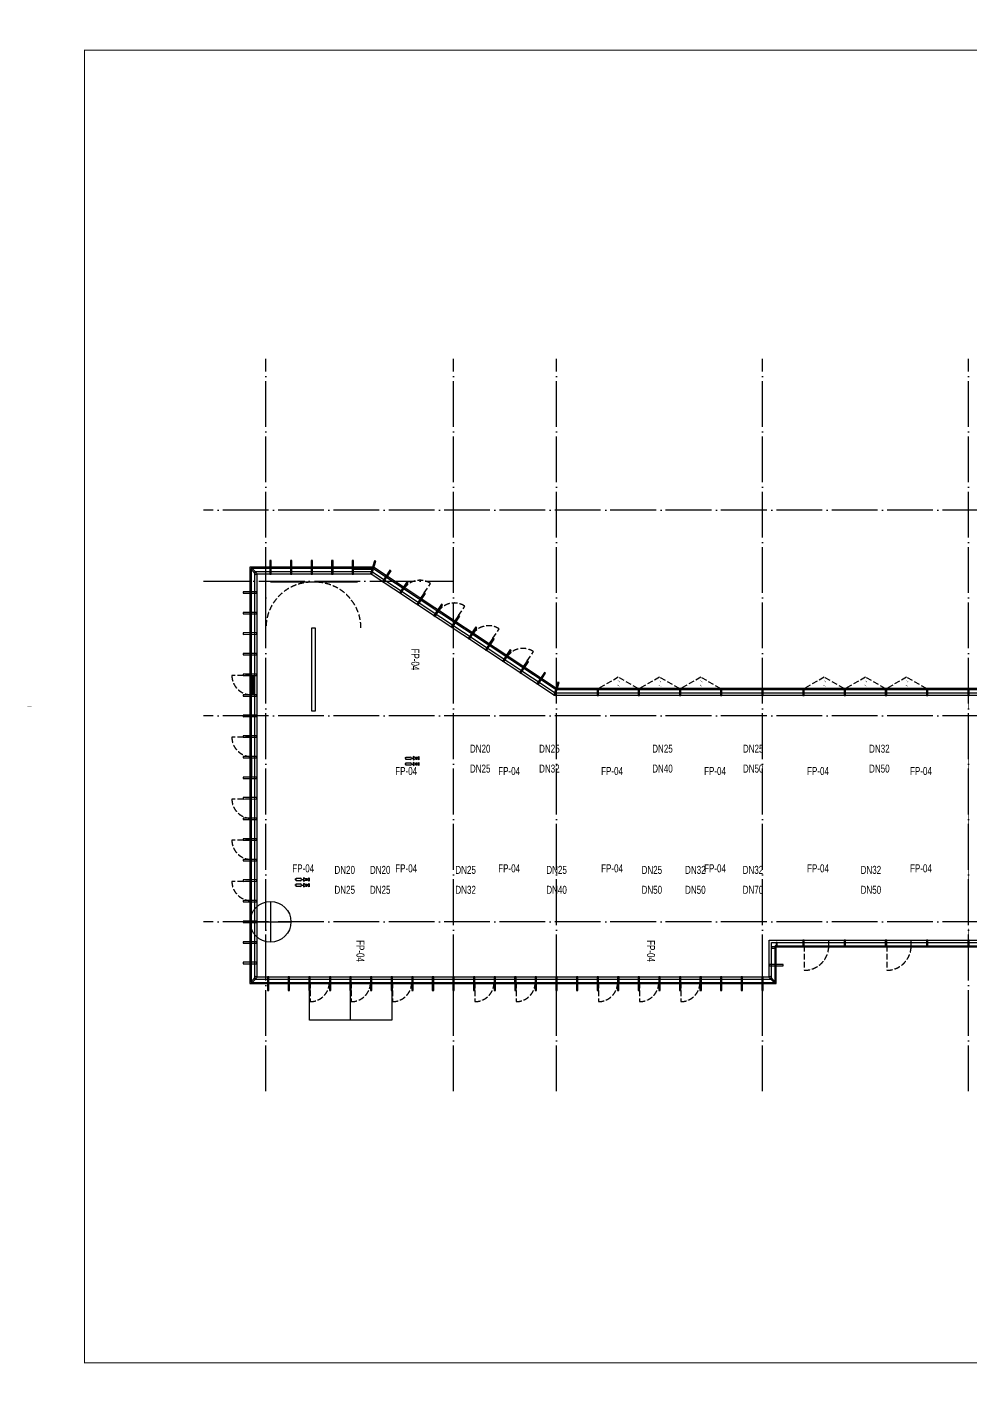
# Model space of a CAD drawing. Extents: x -777745 to 647905, y -207485 to 303235.
# Drawn here: x 436971 to 478215, y 42112 to 101517 of the extents above; entities that cross this region are included whole.
import ezdxf

# ---------------------------------------------------------------- set-up
doc = ezdxf.new("R2010")
doc.units = 0
doc.header["$LTSCALE"] = 1000
for name, pattern in [('13#楼幕墙$1$DASH', [0.35, 0.25, -0.1]), ('CENTER2', [1.125, 0.75, -0.125, 0.125, -0.125]), ('X-104 13#平面$0$109 3#平面$0$DASH', [0.35, 0.25, -0.1]), ('X-104 13#平面$0$DASH', [0.35, 0.25, -0.1]), ('X-104 13#平面$0$DOTE', [2.42, 2, -0.2, 0.02, -0.2])]:
    doc.linetypes.add(name, pattern=pattern)
doc.layers.get('0').update_dxf_attribs({"linetype": 'CONTINUOUS'})
for name, color, linetype in [('00-防烟分区', 4, 'CONTINUOUS'), ('13#楼幕墙$0$A-E_栏杆', 232, 'CONTINUOUS'), ('13#楼幕墙$1$A-C_幕墙龙骨', 133, 'CONTINUOUS'), ('13#楼幕墙$1$A-C_玻璃幕墙', 140, 'CONTINUOUS'), ('13#楼幕墙$1$A-C_窗', 140, 'CONTINUOUS'), ('13#楼幕墙$1$A-TECH_结构', 21, 'CONTINUOUS'), ('13#楼幕墙$1$A-金属背板', 30, 'CONTINUOUS'), ('TEXT-空冷凝水', 7, 'CONTINUOUS'), ('VALVE-空冷热回水', 7, 'CONTINUOUS'), ('X-104 13#平面$0$A-C_玻璃幕墙', 140, 'CONTINUOUS'), ('X-104 13#平面$0$A-E_电梯', 171, 'CONTINUOUS'), ('X-104 13#平面$0$A-TECH_暖通', 6, 'CONTINUOUS'), ('X-104 13#平面$0$A-TECH_结构', 21, 'CONTINUOUS'), ('X-104 13#平面$0$A_AXIS-轴线', 36, 'X-104 13#平面$0$DOTE')]:
    doc.layers.add(name, color=color, linetype=linetype)
doc.layers.add('13#楼幕墙$0$04-不打印_辅助线', color=165, linetype='CONTINUOUS', plot=False)
doc.styles.add('HZF', font='ROS', dxfattribs={"width": 0.75, "bigfont": 'JD'})
doc.styles.get("Standard").update_dxf_attribs({"font": 'ros.shx', "width": 0.8, "bigfont": 'jd.shx'})

# ---------------------------------------------------------------- blocks, each defined once
blk = doc.blocks.new('图框-A1')
for points, const_width in [([(0, 0), (841, 0), (841, 594), (0, 594)], 0.05), ([(766, 584), (25, 584), (25, 10), (766, 10)], 0.5)]:
    blk.add_lwpolyline(points, close=True, dxfattribs=dict(const_width=const_width))
at = {"const_width": 0.05}
blk.add_lwpolyline([(0, 297), (2, 297)], dxfattribs=at)
blk = doc.blocks.new('13#楼幕墙$0$A$C1D2C5D5E')
at = {"layer": '13#楼幕墙$0$04-不打印_辅助线'}
for points in [[(0, 893), (0, -893)], [(-893, 0), (893, 0)], [(-200, -400), (-200, 400)]]:
    blk.add_lwpolyline(points, dxfattribs=at)
blk.add_circle((0, 0), 893, dxfattribs=at)
blk = doc.blocks.new('13#楼幕墙$0$A$C2CD63A88')
at = {"linetype": '13#楼幕墙$1$DASH'}
blk.add_lwpolyline([(-10, 720), (-10, -120)], dxfattribs=at)
blk.add_arc((-10, 720), 840, 270.00003, 359.99997, dxfattribs=at)
blk = doc.blocks.new('13#楼幕墙$0$A$C62EA228A')
at = {"linetype": '13#楼幕墙$1$DASH'}
blk.add_lwpolyline([(10, -300), (-860, -797), (-1730, -300)], dxfattribs=at)
at = {"layer": '13#楼幕墙$1$A-C_玻璃幕墙', "color": 1}
blk.add_lwpolyline([(-889, -674, 0, 25, 0), (-792, -580, 0, 0, 0), (-890, -456, 25, 0, 0), (-786, -374, 0, 0, 0)], format="xyseb", dxfattribs=at)
blk = doc.blocks.new('13#楼幕墙$1$A$C7A413A1D')
blk.add_lwpolyline([(-70, -300), (-10, -300), (-10, 0), (-70, 0)], close=True)
blk = doc.blocks.new('13#楼幕墙$0$A$C19832372')
blk.add_lwpolyline([(-384, -466), (-334, -498), (-8, 5), (-59, 38)], close=True)
blk = doc.blocks.new('*U3584')
at = {"layer": '13#楼幕墙$1$A-C_幕墙龙骨', "rotation": 32.87626175215657}
blk.add_blockref('13#楼幕墙$0$A$C19832372', (40, 300), dxfattribs=at)
blk = doc.blocks.new('*U3585')
at = {"layer": '13#楼幕墙$1$A-C_幕墙龙骨', "color": 0, "linetype": 'ByBlock', "lineweight": -2, "transparency": 16777216}
for p in [(0, 0), (900, 0), (1800, 0), (2700, 0), (3600, 0)]:
    blk.add_blockref('*U3584', p, dxfattribs=at)
blk = doc.blocks.new('*U3603')
for points in [[(150, 150), (150, 200), (0, 200), (0, 0), (150, 0)], [(150, 0), (200, 0), (200, 150), (150, 150)]]:
    blk.add_lwpolyline(points)
blk = doc.blocks.new('*U3589')
at = {"layer": '13#楼幕墙$1$A-C_幕墙龙骨', "rotation": 32.87626175215661}
blk.add_blockref('13#楼幕墙$0$A$C19832372', (40, 300), dxfattribs=at)
blk = doc.blocks.new('*U3590')
at = {"layer": '13#楼幕墙$1$A-C_幕墙龙骨', "color": 0, "linetype": 'ByBlock', "lineweight": -2, "transparency": 16777216}
for p in [(0, 0), (900, 0), (1800, 0), (2700, 0), (3600, 0), (4500, 0), (5400, 0), (6300, 0), (7200, 0), (8100, 0), (9000, 0), (9900, 0), (10800, 0), (11700, 0), (12600, 0), (13500, 0), (14400, 0), (15300, 0), (16200, 0), (17100, 0), (18000, 0), (18900, 0), (19800, 0), (20700, 0), (21600, 0)]:
    blk.add_blockref('*U3589', p, dxfattribs=at)
blk = doc.blocks.new('13#楼幕墙$0$traetawrwe')
blk.add_line((1070, -50), (1070, 250))
at = {"linetype": '13#楼幕墙$1$DASH'}
blk.add_lwpolyline([(0, 0), (0, -1070)], dxfattribs=at)
blk.add_arc((0, 0), 1070, 270.00003, 359.99997, dxfattribs=at)
blk = doc.blocks.new('13#楼幕墙')
at = {"layer": '13#楼幕墙$0$A-E_栏杆'}
for p, q in [((-795, 73170), (-795, 72330)), ((-745, 73170), (-745, 72330))]:
    blk.add_line(p, q, dxfattribs=at)
at = {"layer": '13#楼幕墙$1$A-C_幕墙龙骨'}
for points in [[(4604, 78166), (4546, 78183), (4374, 77609), (4431, 77591)], [(12381, 72309), (12438, 72291), (12611, 72866), (12554, 72883)], [(22100, 61250), (22100, 61300), (21900, 61300), (21900, 61250)], [(22100, 61300), (22150, 61300), (22150, 61500), (22100, 61500)]]:
    blk.add_lwpolyline(points, close=True, dxfattribs=at)
at = {"layer": '13#楼幕墙$1$A-C_玻璃幕墙'}
for p, q in [((4493, 77900), (-900, 77900)), ((-900, 77900), (-900, 59700)), ((4478, 77850), (-850, 77850)), ((-850, 77850), (-850, 59750)), ((12485, 72550), (4478, 77850)), ((12500, 72600), (4493, 77900)), ((4432, 77700), (-700, 77700)), ((-700, 77700), (-700, 59900)), ((12440, 72400), (4432, 77700)), ((37850, 72550), (12485, 72550)), ((37800, 72600), (12500, 72600)), ((38000, 72400), (12440, 72400)), ((21900, 59900), (21900, 61500)), ((21900, 61500), (58200, 61500)), ((22050, 59750), (22050, 61350)), ((22050, 61350), (58350, 61350)), ((22100, 59700), (22100, 61300)), ((22100, 61300), (58400, 61300)), ((-900, 59700), (22100, 59700)), ((-850, 59750), (22050, 59750)), ((-700, 59900), (21900, 59900))]:
    blk.add_line(p, q, dxfattribs=at)
at = {"layer": '13#楼幕墙$1$A-TECH_结构'}
blk.add_lwpolyline([(4402, 77600), (-600, 77600), (-600, 60000), (21800, 60000), (21800, 61600), (58100, 61600), (58100, 81220), (53261, 85280), (38100, 76527), (38100, 72300), (12410, 72300), (4402, 77600)], dxfattribs=at)
at = {"layer": '13#楼幕墙$1$A-金属背板'}
for points in [[(3630, 77820), (4437, 77820)], [(-820, 68730), (-820, 69570)]]:
    blk.add_lwpolyline(points, dxfattribs=at)
blk.add_blockref('13#楼幕墙$0$A$C1D2C5D5E', (0, 62400))
at = {"layer": '13#楼幕墙$1$A-C_幕墙龙骨', "xscale": -1, "rotation": 225.0000000000021}
blk.add_blockref('13#楼幕墙$1$A$C7A413A1D', (-572, 77628), dxfattribs=at)
at = {"layer": '13#楼幕墙$1$A-C_幕墙龙骨'}
for name, p in [('*U3585', (0, 77900)), ('13#楼幕墙$1$A$C7A413A1D', (14340, 72600)), ('13#楼幕墙$1$A$C7A413A1D', (16140, 72600)), ('13#楼幕墙$1$A$C7A413A1D', (17940, 72600)), ('13#楼幕墙$1$A$C7A413A1D', (19740, 72600)), ('13#楼幕墙$1$A$C7A413A1D', (21540, 72600)), ('13#楼幕墙$1$A$C7A413A1D', (23340, 72600)), ('13#楼幕墙$1$A$C7A413A1D', (25140, 72600)), ('13#楼幕墙$1$A$C7A413A1D', (26940, 72600)), ('13#楼幕墙$1$A$C7A413A1D', (28740, 72600)), ('13#楼幕墙$1$A$C7A413A1D', (30540, 72600)), ('13#楼幕墙$1$A$C7A413A1D', (23340, 61600)), ('13#楼幕墙$1$A$C7A413A1D', (25140, 61600)), ('13#楼幕墙$1$A$C7A413A1D', (26940, 61600)), ('13#楼幕墙$1$A$C7A413A1D', (28740, 61600)), ('13#楼幕墙$1$A$C7A413A1D', (30540, 61600)), ('*U3590', (-100, 59700))]:
    blk.add_blockref(name, p, dxfattribs=at)
for name, p, rotation in [('13#楼幕墙$0$A$C19832372', (5278, 77740), 359.3762617522031), ('13#楼幕墙$0$A$C19832372', (6028, 77243), 359.3762617522031), ('13#楼幕墙$0$A$C19832372', (-1200, 76840), 122.8762617521566), ('13#楼幕墙$0$A$C19832372', (6779, 76747), 359.3762617522031), ('13#楼幕墙$0$A$C19832372', (-1200, 75940), 122.8762617521566), ('13#楼幕墙$0$A$C19832372', (7529, 76250), 359.3762617522031), ('13#楼幕墙$0$A$C19832372', (8280, 75753), 359.3762617522031), ('13#楼幕墙$0$A$C19832372', (-1200, 75040), 122.8762617521566), ('13#楼幕墙$0$A$C19832372', (9030, 75256), 359.3762617522031), ('13#楼幕墙$0$A$C19832372', (-1200, 74140), 122.8762617521566), ('13#楼幕墙$0$A$C19832372', (9781, 74760), 359.3762617522031), ('13#楼幕墙$0$A$C19832372', (10531, 74263), 359.3762617522031), ('13#楼幕墙$0$A$C19832372', (11282, 73766), 359.3762617522031), ('13#楼幕墙$0$A$C19832372', (-1200, 73240), 122.8762617521566), ('13#楼幕墙$0$A$C19832372', (12032, 73269), 359.3762617522031), ('13#楼幕墙$0$A$C19832372', (-1200, 72340), 122.8762617521566), ('13#楼幕墙$0$A$C19832372', (-1200, 71440), 122.8762617521566), ('13#楼幕墙$0$A$C19832372', (-1200, 70540), 122.8762617521566), ('13#楼幕墙$0$A$C19832372', (-1200, 69640), 122.8762617521566), ('13#楼幕墙$0$A$C19832372', (-1200, 68740), 122.8762617521566), ('13#楼幕墙$0$A$C19832372', (-1200, 67840), 122.8762617521566), ('13#楼幕墙$0$A$C19832372', (-1200, 66940), 122.8762617521566), ('13#楼幕墙$0$A$C19832372', (-1200, 66040), 122.8762617521566), ('13#楼幕墙$0$A$C19832372', (-1200, 65140), 122.8762617521566), ('13#楼幕墙$0$A$C19832372', (-1200, 64240), 122.8762617521566), ('13#楼幕墙$0$A$C19832372', (-1200, 63340), 122.8762617521566), ('13#楼幕墙$0$A$C19832372', (-1200, 62440), 122.8762617521566), ('13#楼幕墙$0$A$C19832372', (-1200, 61540), 122.8762617521566), ('13#楼幕墙$0$A$C19832372', (-1200, 60640), 122.8762617521566), ('13#楼幕墙$0$A$C19832372', (21800, 60540), 122.8762617521566), ('13#楼幕墙$1$A$C7A413A1D', (-572, 59972), 314.9999999999978), ('13#楼幕墙$1$A$C7A413A1D', (21828, 60028), 44.99999999999749)]:
    blk.add_blockref(name, p, dxfattribs=dict(at, rotation=rotation))
at = {"layer": '13#楼幕墙$1$A-C_玻璃幕墙', "xscale": -1, "rotation": 180}
blk.add_blockref('*U3603', (21900, 61500), dxfattribs=at)
at = {"layer": '13#楼幕墙$1$A-C_窗'}
for p, rotation in [((6916, 77099), 146.5000000001334), ((8417, 76106), 146.5000579898822), ((9918, 75112), 146.5000000001286), ((11419, 74119), 146.5000000001258), ((-1570, 73160), 270), ((-1570, 70460), 270), ((-1570, 67760), 270), ((-1570, 65960), 270), ((-1570, 64160), 270)]:
    blk.add_blockref('13#楼幕墙$0$A$C2CD63A88', p, dxfattribs=dict(at, rotation=rotation))
at = {"layer": '13#楼幕墙$1$A-C_窗', "xscale": -1, "rotation": 180}
for p in [(16060, 72300), (17860, 72300), (19660, 72300), (25060, 72300), (26860, 72300), (28660, 72300)]:
    blk.add_blockref('13#楼幕墙$0$A$C62EA228A', p, dxfattribs=at)
at = {"layer": '13#楼幕墙$1$A-C_窗'}
for name, p in [('13#楼幕墙$0$traetawrwe', (23330, 61350)), ('13#楼幕墙$0$traetawrwe', (26930, 61350)), ('13#楼幕墙$0$A$C2CD63A88', (1740, 59030)), ('13#楼幕墙$0$A$C2CD63A88', (3540, 59030)), ('13#楼幕墙$0$A$C2CD63A88', (5340, 59030)), ('13#楼幕墙$0$A$C2CD63A88', (8940, 59030)), ('13#楼幕墙$0$A$C2CD63A88', (10740, 59030)), ('13#楼幕墙$0$A$C2CD63A88', (14340, 59030)), ('13#楼幕墙$0$A$C2CD63A88', (16140, 59030)), ('13#楼幕墙$0$A$C2CD63A88', (17940, 59030))]:
    blk.add_blockref(name, p, dxfattribs=at)
blk = doc.blocks.new('X-104 13#平面$0$轴网')
at = {"layer": 'X-104 13#平面$0$A_AXIS-轴线', "linetype": 'X-104 13#平面$0$DOTE'}
for p, q in [((-200, -7401), (-200, 24620)), ((8000, -7401), (8000, 24620)), ((12500, -7401), (12500, 24620)), ((21500, -7401), (21500, 24620)), ((30500, -7401), (30500, 24620)), ((39500, -7401), (39500, 24620)), ((48500, -7401), (48500, 24620)), ((57500, -7401), (57500, 24620)), ((60408, 18000), (-2925, 18000)), ((60408, 9000), (-2925, 9000)), ((60408, 0), (-2925, 0))]:
    blk.add_line(p, q, dxfattribs=at)
blk = doc.blocks.new('X-104 13#平面')
at = {"color": 8, "linetype": 'X-104 13#平面$0$DASH'}
for centre, start, end in [((1800, 75250), 90, 180), ((1950, 75250), 360, 90)]:
    blk.add_arc(centre, 2000, start, end, dxfattribs=at)
at = {"layer": 'X-104 13#平面$0$A-C_玻璃幕墙'}
blk.add_line((3500, 58100), (3500, 59700), dxfattribs=at)
blk.add_lwpolyline([(1700, 59700), (5300, 59700), (5300, 58100), (1700, 58100)], close=True, dxfattribs=at)
at = {"layer": 'X-104 13#平面$0$A-E_电梯'}
blk.add_line((-200, 75250), (-200, 77000), dxfattribs=at)
blk.add_lwpolyline([(3800, 77250), (0, 77250)], dxfattribs=at)
blk.add_lwpolyline([(1800, 75250), (1950, 75250), (1950, 71610), (1800, 71610)], close=True, dxfattribs=at)
at = {"layer": 'X-104 13#平面$0$A-TECH_暖通', "linetype": 'X-104 13#平面$0$109 3#平面$0$DASH', "const_width": 30}
for points in [[(30500, 72300), (30500, 71700)], [(30500, 71100), (30500, 62700)], [(30500, 62100), (30500, 61600)]]:
    blk.add_lwpolyline(points, dxfattribs=at)
at = {"layer": 'X-104 13#平面$0$A-TECH_结构'}
blk.add_lwpolyline([(58100, 61600), (58100, 81220), (53261, 85280), (38100, 76527), (38100, 72300), (12410, 72300), (4402, 77600), (-600, 77600), (-600, 60000), (21800, 60000), (21800, 61600)], close=True, dxfattribs=at)
at = {"layer": 'X-104 13#平面$0$A_AXIS-轴线', "linetype": 'X-104 13#平面$0$DOTE'}
blk.add_line((-2925, 77300), (8000, 77300), dxfattribs=at)
at = {"xscale": 100, "yscale": 100, "zscale": 100}
blk.add_blockref('图框-A1', (-10635, 42115), dxfattribs=at)
blk.add_blockref('X-104 13#平面$0$轴网', (0, 62400))
at = {"layer": 'X-104 13#平面$0$A-TECH_结构'}
blk.add_blockref('13#楼幕墙', (0, 0), dxfattribs=at)
blk = doc.blocks.new('$VALVE$00000777')
for p, q in [((-150, 350), (-150, 850)), ((-150, 850), (150, 850)), ((0, 850), (0, 1000)), ((0, 200), (0, 0)), ((150, 850), (150, 350))]:
    blk.add_line(p, q)
blk.add_arc((0, 350), 150, 180, 0)
at = {"width": 0.8, "flags": 9}
for tag in ['YSIZE', 'XSIZE', 'XSIZE', 'YSIZE']:
    blk.add_attdef(tag, (0, 0), '', height=0.5, dxfattribs=at)
blk = doc.blocks.new('$VALVE$00000296')
for points in [[(-125, 72), (-125, -72), (125, 72), (125, -72), (-125, 72)], [(0, 60), (0, -64)]]:
    blk.add_lwpolyline(points)
for p in [(-125, 0), (125, 0)]:
    blk.add_point(p)

msp = doc.modelspace()

# ---------------------------------------------------------------- block references
at = {"layer": '00-防烟分区'}
msp.add_blockref('X-104 13#平面', (447607.7, 0), dxfattribs=at)
at = {"layer": 'VALVE-空冷热回水', "xscale": 0.375, "yscale": 0.375, "zscale": 0.375, "rotation": 90}
for p in [(453846.1, 69550, 2500), (453846.1, 69300, 2500), (449041.3, 64250), (449041.3, 64000)]:
    msp.add_blockref('$VALVE$00000777', p, dxfattribs=at)
at = {"layer": 'VALVE-空冷热回水'}
for p in [(453971.1, 69550, 2500), (453971.1, 69300, 2500), (449166.3, 64250), (449166.3, 64000)]:
    msp.add_blockref('$VALVE$00000296', p, dxfattribs=at)

# ---------------------------------------------------------------- texts
at = {"style": 'HZF', "width": 0.75}
for p in [(453760.8, 74350, -15700), (451360.8, 61600, -19825), (464062.9, 61600, -19825)]:
    msp.add_text('FP-04', height=350, rotation=270, dxfattribs=at).set_placement(p)
for p in [(453057.7, 68819.5, -3725), (457557.7, 68819.5, -3725), (462057.7, 68819.5, -3725), (466557.7, 68819.5, -3725), (471057.7, 68819.5, -3725), (475557.7, 68819.5, -3725), (448557.7, 64564, -3725), (453057.7, 64564, -3725), (457557.7, 64564, -3725), (462057.7, 64564, -3725), (466557.7, 64564, -3725), (471057.7, 64564, -3725), (475557.7, 64564, -3725)]:
    msp.add_text('FP-04', height=350, dxfattribs=at).set_placement(p)
at = {"layer": 'TEXT-空冷凝水', "linetype": 'CENTER2', "style": 'HZF', "width": 0.75}
for s, p in [('DN20', (456322.7, 69796.3)), ('DN25', (459345.9, 69796.3)), ('DN25', (464289.5, 69796.3)), ('DN25', (468253.7, 69796.3)), ('DN32', (473768.5, 69796.3)), ('DN25', (456322.7, 68925)), ('DN32', (459345.9, 68925)), ('DN40', (464289.5, 68925)), ('DN50', (468253.7, 68925)), ('DN50', (473768.5, 68925)), ('DN20', (450401, 64496.3)), ('DN20', (451951.5, 64496.3)), ('DN25', (455685.8, 64496.3)), ('DN25', (459661.9, 64496.3)), ('DN25', (463824.4, 64496.3)), ('DN32', (465726.1, 64496.3)), ('DN32', (468244.2, 64496.3)), ('DN32', (473399.3, 64496.3)), ('DN25', (450401, 63625)), ('DN25', (451951.5, 63625)), ('DN32', (455685.8, 63625)), ('DN40', (459661.9, 63625)), ('DN50', (463824.4, 63625)), ('DN50', (465726.1, 63625)), ('DN70', (468244.2, 63625)), ('DN50', (473399.3, 63625))]:
    msp.add_text(s, height=350, dxfattribs=at).set_placement(p)

doc.saveas('drawing.dxf')
